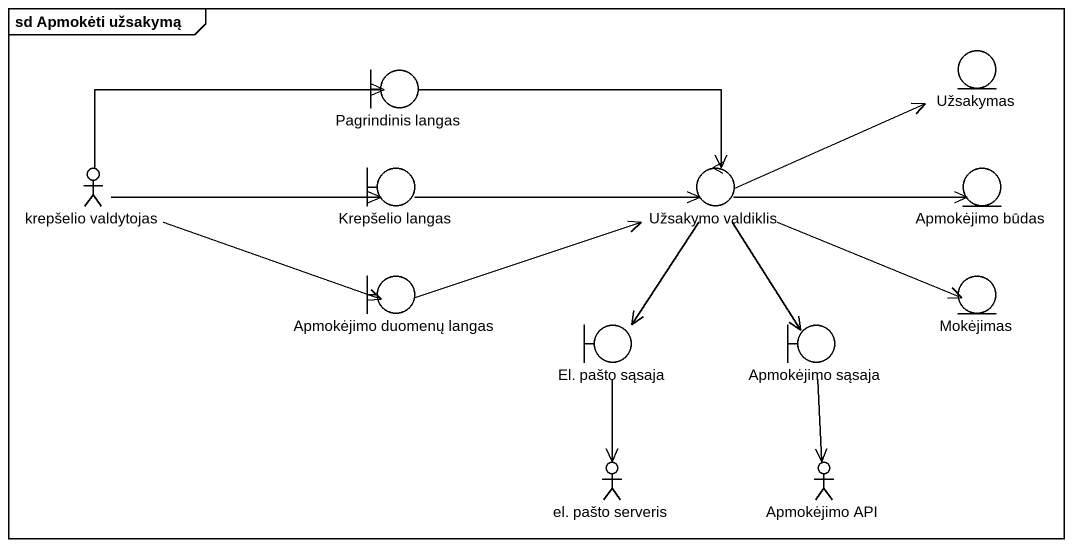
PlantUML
@startuml
mainframe sd Apmokėti užsakymą
entity Užsakymas
boundary "Pagrindinis langas" as Pagrindinis_langas
actor "krepšelio valdytojas" as krepšelio_valdytojas
boundary "Krepšelio langas" as Krepšelio_langas
control "Užsakymo valdiklis" as Užsakymo_valdiklis
entity "Apmokėjimo būdas" as Apmokėjimo_būdas
boundary "Apmokėjimo duomenų langas" as Apmokėjimo_duomenų_langas
entity Mokėjimas
boundary "El. pašto sąsaja" as El_pašto_sąsaja
boundary "Apmokėjimo sąsaja" as Apmokėjimo_sąsaja
actor "el. pašto serveris" as el_pašto_serveris
actor "Apmokėjimo API" as Apmokėjimo_API
Pagrindinis_langas -right-> Užsakymo_valdiklis
krepšelio_valdytojas -right-> Pagrindinis_langas
krepšelio_valdytojas -right-> Krepšelio_langas
krepšelio_valdytojas -right-> Apmokėjimo_duomenų_langas
Krepšelio_langas -right-> Užsakymo_valdiklis
Užsakymo_valdiklis -right-> Užsakymas
Užsakymo_valdiklis -right-> Apmokėjimo_būdas
Užsakymo_valdiklis -right-> Mokėjimas
Užsakymo_valdiklis --> El_pašto_sąsaja
Užsakymo_valdiklis --> Apmokėjimo_sąsaja
Apmokėjimo_duomenų_langas -right-> Užsakymo_valdiklis
El_pašto_sąsaja --> el_pašto_serveris
Apmokėjimo_sąsaja --> Apmokėjimo_API
@enduml
